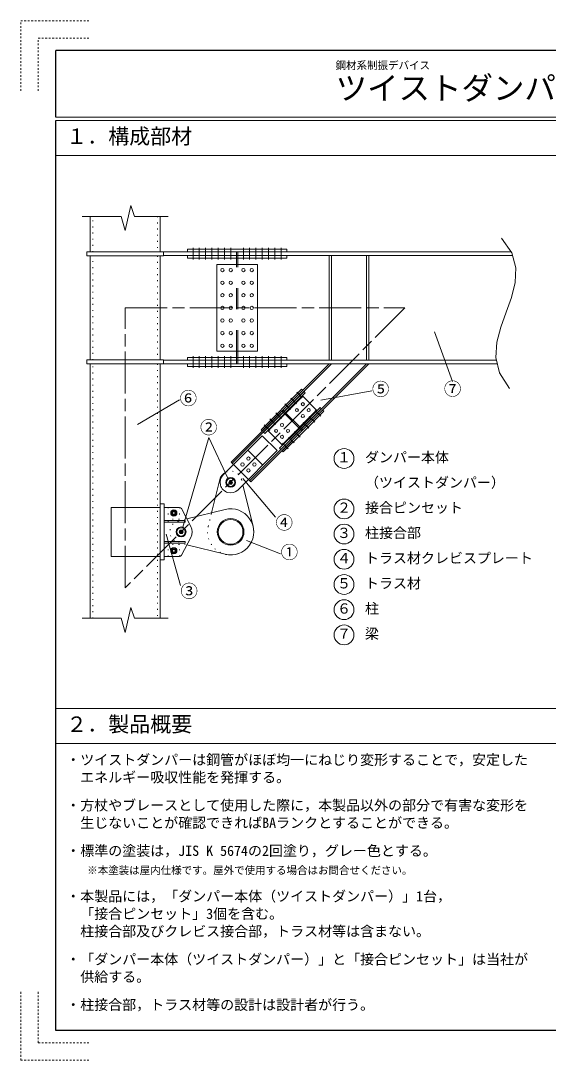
# Model space of a CAD drawing. Units: millimetres on the paper. Extents: x -210 to 210, y -148 to 148.
# Drawn here: x -210 to -59.2, y -148.5 to 148.5 of the extents above; entities that cross this region are included whole.
import ezdxf
from ezdxf.enums import TextEntityAlignment as Align

# ---------------------------------------------------------------- set-up
doc = ezdxf.new("R2010")
doc.units = ezdxf.units.MM
for name, pattern in [('CHAIN', [18.5, 12, -1.5, 3.5, -1.5]), ('DASHED_SPACED', [12, 6, -6]), ('DOTTED', [1.75, 0.25, -1.5]), ('USER3', [1, 0.5, -0.5])]:
    doc.linetypes.add(name, pattern=pattern)
for name, color, linetype, lineweight in [('0-0_レイヤ0', 2, 'Continuous', 18), ('0-1_レイヤ14', 7, 'Continuous', 13), ('0-2_レイヤ15', 3, 'USER3', 18)]:
    doc.layers.add(name, color=color, linetype=linetype, lineweight=lineweight)
doc.styles.add('ＭＳ ゴシック', font='')
doc.styles.get('ＭＳ ゴシック').set_extended_font_data('MS Gothic')

# ---------------------------------------------------------------- blocks, each defined once
blk = doc.blocks.new('DWG等高線')
at = {"layer": '0-0_レイヤ0', "color": 7, "lineweight": 13}
blk.add_lwpolyline([(30177.85, 7299.75), (30251.24, 7193.96), (30280.23, 7088.39), (30275.82, 6982.82), (30249.04, 6877.03), (30210.88, 6770.82), (30172.38, 6663.98), (30144.53, 6556.29), (30138.37, 6447.54), (30164.9, 6337.53), (30235.13, 6226.03)], dxfattribs=at)

msp = doc.modelspace()

# ---------------------------------------------------------------- linework, layer by layer
at = {"layer": '0-0_レイヤ0', "color": 7, "lineweight": 13}
for p, q in [((-178.521, 95.737), (-177.523, 92.606)), ((-190.16, 82.459), (-190.16, 92.606)), ((-167.881, 92.606), (-177.523, 92.606)), ((-170.16, 92.606), (-170.16, 82.459)), ((-162.36, 83.219), (-133.96, 83.219)), ((-162.36, 82.459), (-162.36, 83.219)), ((-190.16, 51.579), (-190.16, 81.339)), ((-170.16, 81.339), (-170.16, 51.579)), ((-169.16, 82.459), (-69.779, 82.459)), ((-169.16, 81.419), (-69.315, 81.419)), ((-162.36, 81.419), (-133.96, 81.419)), ((-162.36, 80.659), (-162.36, 81.419)), ((-148.36, 81.419), (-148.36, 82.459)), ((-148.36, 78.859), (-148.36, 80.659)), ((-147.96, 81.419), (-147.96, 82.459)), ((-147.96, 78.859), (-147.96, 80.659)), ((-121.817, 51.499), (-121.817, 81.419)), ((-121.177, 51.499), (-121.177, 81.419)), ((-111.143, 51.499), (-111.143, 81.419)), ((-110.503, 51.499), (-110.503, 81.419)), ((-153.96, 78.859), (-142.36, 78.859)), ((-153.96, 54.059), (-153.96, 78.859)), ((-148.36, 52.259), (-148.36, 54.059)), ((-147.96, 52.259), (-147.96, 54.059)), ((-169.16, 51.499), (-74.065, 51.499)), ((-162.36, 52.259), (-148.36, 52.259)), ((-162.36, 51.499), (-162.36, 52.259)), ((-162.36, 51.499), (-148.36, 51.499)), ((-148.36, 52.259), (-133.96, 52.259)), ((-148.36, 50.459), (-148.36, 51.499)), ((-148.36, 51.499), (-133.96, 51.499)), ((-147.96, 50.459), (-147.96, 51.499)), ((-133.96, 51.499), (-133.96, 52.259)), ((-190.16, -22.238), (-190.16, 50.459)), ((-170.16, 50.459), (-170.16, -22.238)), ((-169.16, 50.459), (-73.888, 50.459)), ((-162.36, 50.459), (-148.36, 50.459)), ((-162.36, 49.699), (-162.36, 50.459)), ((-162.36, 49.699), (-148.36, 49.699)), ((-149.859, 22.418), (-121.817, 50.459)), ((-149.519, 22.078), (-121.138, 50.459)), ((-148.36, 50.459), (-133.96, 50.459)), ((-148.36, 49.699), (-133.96, 49.699)), ((-144.541, 17.1), (-111.182, 50.459)), ((-144.202, 16.761), (-110.503, 50.459)), ((-133.96, 49.699), (-133.96, 50.459)), ((-121.817, 50.459), (-110.503, 50.459)), ((-141.3, 31.655), (-129.704, 43.251)), ((-140.593, 30.948), (-128.997, 42.544)), ((-139.264, 31.315), (-129.364, 41.215)), ((-125.404, 37.255), (-129.364, 41.215)), ((-135.304, 27.355), (-125.404, 37.255)), ((-134.936, 36.604), (-135.304, 36.972)), ((-134.653, 36.887), (-135.021, 37.255)), ((-134.455, 36.124), (-134.597, 36.265)), ((-134.173, 36.406), (-134.314, 36.548)), ((-130.354, 32.022), (-124.415, 37.962)), ((-130.015, 31.683), (-124.075, 37.623)), ((-129.647, 31.315), (-123.707, 37.255)), ((-129.308, 30.976), (-123.368, 36.916)), ((-124.075, 37.623), (-124.415, 37.962)), ((-123.368, 36.916), (-123.707, 37.255)), ((-152.121, 18.741), (-140.949, 29.913)), ((-140.961, 31.315), (-141.3, 31.655)), ((-136.706, 25.67), (-140.949, 29.913)), ((-140.254, 30.608), (-140.593, 30.948)), ((-135.304, 27.355), (-139.264, 31.315)), ((-136.011, 26.366), (-130.354, 32.022)), ((-135.672, 26.026), (-130.015, 31.683)), ((-135.304, 25.658), (-129.647, 31.315)), ((-134.965, 25.319), (-129.308, 30.976)), ((-130.354, 32.022), (-130.496, 32.164)), ((-130.071, 32.305), (-130.213, 32.447)), ((-129.647, 31.315), (-130.015, 31.683)), ((-129.364, 31.598), (-129.732, 31.966)), ((-147.879, 14.498), (-136.706, 25.67)), ((-147.03, 19.589), (-140.649, 25.971)), ((-140.808, 21.569), (-145.05, 25.812)), ((-135.672, 26.026), (-136.011, 26.366)), ((-134.965, 25.319), (-135.304, 25.658)), ((-149.859, 22.418), (-149.151, 21.71)), ((-141.939, 19.023), (-144.202, 16.761)), ((-144.202, 16.761), (-144.909, 17.468)), ((-170.16, 10.459), (-169.04, 10.459)), ((-170.16, -5.541), (-170.16, 10.459)), ((-169.04, -5.541), (-169.04, 10.459)), ((-169.04, 9.459), (-164.602, 9.459)), ((-164.071, 9.139), (-161.371, 4.028)), ((-165.824, 8.579), (-166.656, 8.579)), ((-165.824, 7.139), (-166.656, 7.139)), ((-165.824, 8.579), (-165.409, 7.859)), ((-165.409, 7.859), (-165.824, 7.139)), ((-169.04, 5.699), (-163.04, 5.699)), ((-169.04, 5.219), (-163.04, 5.219)), ((-167.84, 5.219), (-167.84, 5.699)), ((-163.04, 5.219), (-163.04, 5.699)), ((-164.071, -4.221), (-161.371, 0.89)), ((-169.04, -0.301), (-163.04, -0.301)), ((-169.04, -0.781), (-163.04, -0.781)), ((-167.84, -0.781), (-167.84, -0.301)), ((-165.824, -2.221), (-166.656, -2.221)), ((-165.824, -2.221), (-165.409, -2.941)), ((-165.409, -2.941), (-165.824, -3.661)), ((-163.04, -0.781), (-163.04, -0.301)), ((-184.16, -4.541), (-170.16, -4.541)), ((-170.16, -5.541), (-169.04, -5.541)), ((-164.602, -4.541), (-169.04, -4.541)), ((-165.824, -3.661), (-166.656, -3.661)), ((-178.521, -19.106), (-177.523, -22.238)), ((-167.881, -22.238), (-177.523, -22.238))]:
    msp.add_line(p, q, dxfattribs=at)
at = {"layer": '0-0_レイヤ0', "color": 7, "linetype": 'DOTTED'}
for p, q in [((-189.4, 82.459), (-189.4, 92.606)), ((-170.92, 92.606), (-170.92, 82.459)), ((-189.4, 51.579), (-189.4, 81.339)), ((-170.92, 81.339), (-170.92, 51.579)), ((-189.4, -22.238), (-189.4, 50.459)), ((-170.92, 50.459), (-170.92, -22.238)), ((-167.84, 9.459), (-167.84, 6.059)), ((-164.64, 9.459), (-164.64, 6.059)), ((-164.64, 6.059), (-167.84, 6.059)), ((-167.84, -4.541), (-167.84, -1.141)), ((-164.64, -1.141), (-167.84, -1.141)), ((-164.64, -4.541), (-164.64, -1.141))]:
    msp.add_line(p, q, dxfattribs=at)
at = {"layer": '0-0_レイヤ0', "color": 7, "linetype": 'CHAIN'}
for p, q in [((-160.76, 83.619), (-160.76, 80.259)), ((-158.96, 83.619), (-158.96, 80.259)), ((-157.16, 83.619), (-157.16, 80.259)), ((-155.36, 83.619), (-155.36, 80.259)), ((-153.56, 83.619), (-153.56, 80.259)), ((-151.76, 83.619), (-151.76, 80.259)), ((-149.96, 83.619), (-149.96, 80.259)), ((-146.36, 83.619), (-146.36, 80.259)), ((-144.56, 83.619), (-144.56, 80.259)), ((-142.76, 83.619), (-142.76, 80.259)), ((-140.96, 83.619), (-140.96, 80.259)), ((-139.16, 83.619), (-139.16, 80.259)), ((-137.36, 83.619), (-137.36, 80.259)), ((-135.56, 83.619), (-135.56, 80.259)), ((-160.76, 49.299), (-160.76, 52.659)), ((-158.96, 49.299), (-158.96, 52.659)), ((-157.16, 49.299), (-157.16, 52.659)), ((-155.36, 49.299), (-155.36, 52.659)), ((-153.56, 49.299), (-153.56, 52.659)), ((-151.76, 49.299), (-151.76, 52.659)), ((-149.96, 49.299), (-149.96, 52.659)), ((-146.36, 49.299), (-146.36, 52.659)), ((-144.56, 49.299), (-144.56, 52.659)), ((-142.76, 49.299), (-142.76, 52.659)), ((-140.96, 49.299), (-140.96, 52.659)), ((-139.16, 49.299), (-139.16, 52.659)), ((-137.36, 49.299), (-137.36, 52.659)), ((-135.56, 49.299), (-135.56, 52.659)), ((-131.118, 42.403), (-129.506, 40.79)), ((-134.512, 39.009), (-132.9, 37.396)), ((-132.815, 40.706), (-131.203, 39.093)), ((-137.058, 36.463), (-135.445, 34.851)), ((-124.217, 35.501), (-125.829, 37.114)), ((-140.452, 33.069), (-138.839, 31.457)), ((-138.755, 34.766), (-137.142, 33.154)), ((-127.611, 32.107), (-129.223, 33.719)), ((-125.914, 33.804), (-127.526, 35.416)), ((-130.156, 29.562), (-131.768, 31.174)), ((-133.55, 26.168), (-135.163, 27.78)), ((-131.853, 27.865), (-133.465, 29.477))]:
    msp.add_line(p, q, dxfattribs=at)
at = {"layer": '0-0_レイヤ0', "color": 7, "linetype": 'DASHED_SPACED', "lineweight": 13}
for p, q in [((-148.36, 80.659), (-148.36, 81.419)), ((-147.96, 80.659), (-147.96, 81.419)), ((-148.36, 54.059), (-148.36, 78.859)), ((-147.96, 54.059), (-147.96, 78.859)), ((-148.36, 51.499), (-148.36, 52.259)), ((-147.96, 51.499), (-147.96, 52.259)), ((-134.597, 36.265), (-134.936, 36.604)), ((-134.314, 36.548), (-134.653, 36.887)), ((-130.496, 32.164), (-134.455, 36.124)), ((-130.213, 32.447), (-134.173, 36.406)), ((-130.015, 31.683), (-130.354, 32.022)), ((-129.732, 31.966), (-130.071, 32.305)), ((-144.909, 17.468), (-149.151, 21.71))]:
    msp.add_line(p, q, dxfattribs=at)
at = {"layer": '0-0_レイヤ0', "color": 7}
for p, q in [((-91.683, 59.582), (-86.538, 45.393)), ((-124.238, 40.128), (-109.605, 42.803)), ((-176.632, 33.12), (-164.591, 40.209)), ((-163.65, 3.763), (-156.27, 29.391)), ((-150.754, 17.799), (-156.27, 29.391)), ((-146.476, 17.692), (-137.172, 6.657)), ((-168.389, 1.837), (-164.369, -12.895)), ((-145.507, 0.031), (-135.702, -3.781))]:
    msp.add_line(p, q, dxfattribs=at)
at = {"layer": '0-0_レイヤ0'}
for p, q in [((-153.106, 17.388), (-155.451, 7.91)), ((-146.516, 15.861), (-143.593, 4.044)), ((-162.5, 6.166), (-151.585, 8.866)), ((-162.5, -1.248), (-151.585, -3.948))]:
    msp.add_line(p, q, dxfattribs=at)
at = {"layer": '0-0_レイヤ0', "linetype": 'DOTTED'}
for p, q in [((-146.894, 17.388), (-146.516, 15.861)), ((-164.928, 5.566), (-162.5, 6.166)), ((-156.407, 4.044), (-155.451, 7.91)), ((-164.928, -0.647), (-162.5, -1.248))]:
    msp.add_line(p, q, dxfattribs=at)
at = {"layer": '0-0_レイヤ0', "color": 7, "lineweight": 13}
for points in [[(-192.439, 92.606), (-181.332, 92.606), (-180.16, 88.563), (-178.521, 95.737)], [(-162.36, 82.459), (-133.96, 82.459), (-133.96, 83.219)], [(-162.36, 80.659), (-133.96, 80.659), (-133.96, 81.419)], [(-153.96, 54.059), (-142.36, 54.059), (-142.36, 78.859)], [(-140.961, 31.315), (-129.364, 42.912), (-129.704, 43.251)], [(-140.254, 30.608), (-128.657, 42.205), (-128.997, 42.544)], [(-184.16, -4.541), (-184.16, 9.459), (-170.16, 9.459)], [(-166.656, 8.579), (-167.071, 7.859), (-166.656, 7.139)], [(-166.656, -2.221), (-167.071, -2.941), (-166.656, -3.661)], [(-192.439, -22.238), (-181.332, -22.238), (-180.16, -26.28), (-178.521, -19.106)]]:
    msp.add_lwpolyline(points, dxfattribs=at)
for points in [[(-191.16, 82.459), (-169.16, 82.459), (-169.16, 81.339), (-191.16, 81.339)], [(-191.16, 51.579), (-169.16, 51.579), (-169.16, 50.459), (-191.16, 50.459)], [(-150.554, 16.619), (-150.277, 17.099), (-149.723, 17.099), (-149.446, 16.619), (-149.723, 16.139), (-150.277, 16.139)], [(-164.714, 2.459), (-164.437, 2.939), (-163.883, 2.939), (-163.606, 2.459), (-163.883, 1.979), (-164.437, 1.979)]]:
    msp.add_lwpolyline(points, close=True, dxfattribs=at)
at = {"layer": '0-0_レイヤ0', "color": 4, "linetype": 'CHAIN'}
msp.add_lwpolyline([(-180.16, -13.541), (-180.16, 66.459), (-100.16, 66.459)], close=True, dxfattribs=at)
at = {"layer": '0-0_レイヤ0', "color": 7, "lineweight": 13}
for centre, radius in [((-152.36, 77.259), 0.48), ((-149.96, 77.259), 0.48), ((-146.36, 77.259), 0.48), ((-143.96, 77.259), 0.48), ((-152.36, 73.659), 0.48), ((-149.96, 73.659), 0.48), ((-146.36, 73.659), 0.48), ((-143.96, 73.659), 0.48), ((-152.36, 70.059), 0.48), ((-149.96, 70.059), 0.48), ((-146.36, 70.059), 0.48), ((-143.96, 70.059), 0.48), ((-152.36, 66.459), 0.48), ((-149.96, 66.459), 0.48), ((-146.36, 66.459), 0.48), ((-143.96, 66.459), 0.48), ((-152.36, 62.859), 0.48), ((-149.96, 62.859), 0.48), ((-146.36, 62.859), 0.48), ((-143.96, 62.859), 0.48), ((-152.36, 59.259), 0.48), ((-149.96, 59.259), 0.48), ((-146.36, 59.259), 0.48), ((-143.96, 59.259), 0.48), ((-152.36, 55.659), 0.48), ((-149.96, 55.659), 0.48), ((-146.36, 55.659), 0.48), ((-143.96, 55.659), 0.48), ((-129.364, 38.952), 0.44), ((-131.061, 37.255), 0.44), ((-129.364, 35.558), 0.44), ((-127.667, 37.255), 0.44), ((-135.304, 33.012), 0.44), ((-137.001, 31.315), 0.44), ((-135.304, 29.618), 0.44), ((-133.607, 31.315), 0.44), ((-144.909, 23.407), 0.48), ((-146.606, 21.71), 0.48), ((-143.212, 21.71), 0.48), ((-150, 16.619), 1.4), ((-144.909, 20.013), 0.48), ((-150, 16.619), 1.2), ((-150, 16.619), 1.19), ((-150, 16.619), 0.48), ((-150, 16.619), 0.32), ((-150, 16.619), 0.28), ((-166.24, 7.859), 0.88), ((-166.24, 7.859), 0.72), ((-166.24, 7.859), 0.48), ((-166.24, 7.859), 0.48), ((-166.24, 7.859), 0.386), ((-164.16, 2.459), 1.4), ((-164.16, 2.459), 1.2), ((-164.16, 2.459), 1.2), ((-164.16, 2.459), 1.19), ((-164.16, 2.459), 0.48), ((-164.16, 2.459), 0.32), ((-164.16, 2.459), 0.28), ((-166.24, -2.941), 0.88), ((-166.24, -2.941), 0.72), ((-166.24, -2.941), 0.48), ((-166.24, -2.941), 0.48), ((-166.24, -2.941), 0.386)]:
    msp.add_circle(centre, radius, dxfattribs=at)
at = {"layer": '0-0_レイヤ0', "color": 7}
for centre, radius in [((-117.586, 23.43), 2.828), ((-150, 16.619), 1.2), ((-150, 16.619), 1.2), ((-150, 16.619), 1.2), ((-117.586, 9.03), 2.828), ((-164.16, 2.459), 1.2), ((-117.586, 1.83), 2.828), ((-117.586, -5.37), 2.828), ((-117.586, -12.57), 2.828), ((-117.586, -19.77), 2.828), ((-117.586, -26.97), 2.828)]:
    msp.add_circle(centre, radius, dxfattribs=at)
at = {"layer": '0-0_レイヤ0'}
for radius in [3.814, 3.534]:
    msp.add_circle((-150, 2.459), radius, dxfattribs=at)
for centre, radius, start, end in [((-150, 16.619), 3.2, 114.63587, 166.10679), ((-150, 2.459), 6.6, 256.10679, 103.89321)]:
    msp.add_arc(centre, radius, start, end, dxfattribs=at)
at = {"layer": '0-0_レイヤ0', "color": 7, "lineweight": 13}
for centre, radius, start, end in [((-150, 16.619), 3, 135, 315.00019), ((-164.602, 8.859), 0.6, 27.84549, 90), ((-164.16, 2.459), 3.2, 330.64218, 29.35782), ((-164.602, -3.941), 0.6, 270, 332.15451)]:
    msp.add_arc(centre, radius, start, end, dxfattribs=at)
at = {"layer": '0-0_レイヤ0', "linetype": 'DOTTED'}
for centre, radius, start, end in [((-150, 16.619), 3.2, 13.89321, 114.63587), ((-164.16, 2.459), 3.2, 103.89321, 256.10679), ((-150, 2.459), 6.6, 166.10679, 13.89321)]:
    msp.add_arc(centre, radius, start, end, dxfattribs=at)
at = {"layer": '0-1_レイヤ14', "lineweight": 18}
for p, q in [((200, 110), (-200, 110)), ((-200, -48), (-55, -48)), ((-200, -58), (-55, -58))]:
    msp.add_line(p, q, dxfattribs=at)
at = {"layer": '0-2_レイヤ15'}
for p, q in [((-205, 143.5), (-190, 143.5)), ((-205, 128.5), (-205, 143.5)), ((-210, -148.5), (-210, -128.5)), ((-205, -143.5), (-205, -128.5)), ((-205, -143.5), (-190, -143.5)), ((-210, -148.5), (-190, -148.5))]:
    msp.add_line(p, q, dxfattribs=at)
at = {"layer": '0-2_レイヤ15', "color": 2, "linetype": 'Continuous', "lineweight": 25}
for p, q in [((200, 140), (-200, 140)), ((-200, 121), (-200, 140)), ((-200, -140), (-200, 120)), ((200, -140), (-200, -140))]:
    msp.add_line(p, q, dxfattribs=at)
at = {"layer": '0-2_レイヤ15', "color": 2, "linetype": 'Continuous'}
for p, q in [((200, 121), (-200, 121)), ((200, 120), (-200, 120))]:
    msp.add_line(p, q, dxfattribs=at)
at = {"layer": '0-2_レイヤ15'}
msp.add_lwpolyline([(-210, 128.5), (-210, 148.5), (-190, 148.5)], dxfattribs=at)

# ---------------------------------------------------------------- block references
at = {"layer": '0-0_レイヤ0', "xscale": 0.04, "yscale": 0.04}
msp.add_blockref('DWG等高線', (-1279.684, -205.6), dxfattribs=at)

# ---------------------------------------------------------------- texts
at = {"layer": '0-0_レイヤ0', "color": 7, "style": 'ＭＳ ゴシック'}
for s, height, p in [('⑤', 3.666, (-109.605, 40.303)), ('⑦', 3.666, (-89.038, 40.393)), ('⑥', 3.666, (-164.591, 37.709)), ('②', 3.666, (-158.77, 29.391)), ('１', 2.933, (-119.586, 21.43)), ('ダンパー本体', 2.933, (-111.586, 21.43)), ('（ツイストダンパー）', 2.933, (-111.586, 14.23)), ('２', 2.933, (-119.586, 7.03)), ('接合ピンセット', 2.933, (-111.586, 7.03)), ('④', 3.666, (-137.172, 2.157)), ('３', 2.933, (-119.586, -0.17)), ('柱接合部', 2.933, (-111.586, -0.17)), ('①', 3.666, (-135.702, -6.281)), ('４', 2.933, (-119.586, -7.37)), ('トラス材クレビスプレート', 2.933, (-111.586, -7.37)), ('５', 2.933, (-119.586, -14.57)), ('トラス材', 2.933, (-111.586, -14.57)), ('③', 3.666, (-164.369, -17.395)), ('柱', 2.933, (-111.586, -21.77)), ('６', 2.933, (-119.586, -21.77)), ('７', 2.933, (-119.586, -28.97)), ('梁', 2.933, (-111.586, -28.97)), ('・ツイストダンパーは鋼管がほぼ均一にねじり変形することで，安定した', 2.933, (-197, -65)), ('\u3000エネルギー吸収性能を発揮する。', 2.933, (-197, -70)), ('・方杖やブレースとして使用した際に，本製品以外の部分で有害な変形を', 2.933, (-197, -78)), ('\u3000生じないことが確認できればBAランクとすることができる。', 2.933, (-197, -83)), ('・標準の塗装は，JIS K 5674の2回塗り，グレー色とする。', 2.933, (-197, -91)), ('\u3000\u3000※本塗装は屋内仕様です。屋外で使用する場合はお問合せください。', 2.199, (-197, -96)), ('・本製品には，「ダンパー本体（ツイストダンパー）」1台，', 2.933, (-197, -104)), ('\u3000「接合ピンセット」3個を含む。', 2.933, (-197, -109)), ('\u3000柱接合部及びクレビス接合部，トラス材等は含まない。', 2.933, (-197, -114)), ('・「ダンパー本体（ツイストダンパー）」と「接合ピンセット」は当社が', 2.933, (-197, -122)), ('\u3000供給する。', 2.933, (-197, -127)), ('・柱接合部，トラス材等の設計は設計者が行う。', 2.933, (-197, -135))]:
    msp.add_text(s, height=height, dxfattribs=at).set_placement(p, align=Align.BOTTOM_LEFT)
at = {"layer": '0-1_レイヤ14', "style": 'ＭＳ ゴシック'}
for s, height, p in [('鋼材系制振デバイス', 2.199, (-120, 134)), ('ツイストダンパー', 6.598, (-120, 124)), ('１．構成部材', 4.399, (-197, 112)), ('２．製品概要', 4.399, (-197, -56))]:
    msp.add_text(s, height=height, dxfattribs=at).set_placement(p, align=Align.BOTTOM_LEFT)

doc.saveas('drawing.dxf')
